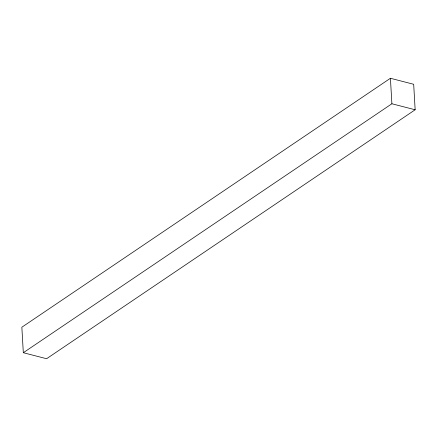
<?xml version="1.0" encoding="UTF-8"?>
<svg xmlns="http://www.w3.org/2000/svg" width="437" height="437" viewBox="0 0 437 437"><rect width="100%" height="100%" fill="white"/><g stroke="black" fill="none" stroke-linecap="round" stroke-linejoin="round"><path stroke-width="0.66" d="M390.421 78.272L21.85 327.226L23.319 352.714L46.579 358.728L415.15 109.774L413.681 84.286L390.421 78.272L391.891 103.766L23.319 352.714M391.891 103.766L415.15 109.774"/></g></svg>
